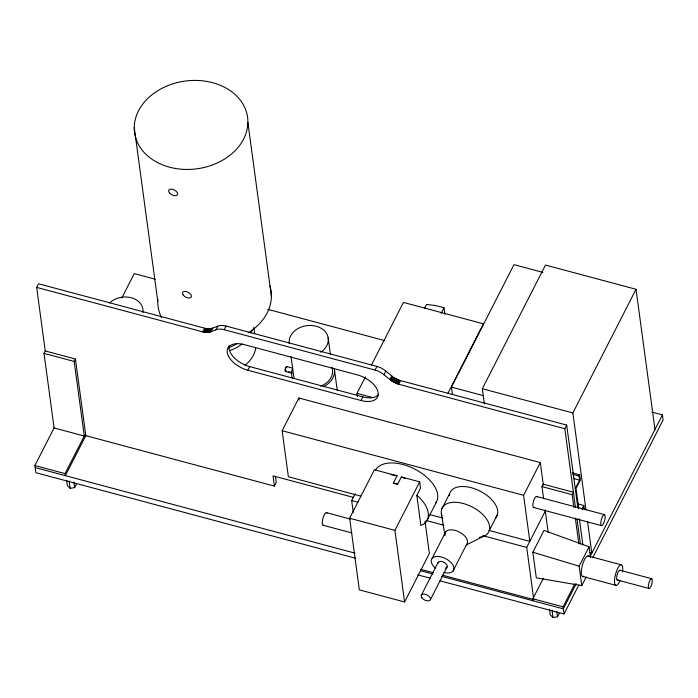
<?xml version="1.0" encoding="UTF-8"?>
<svg xmlns="http://www.w3.org/2000/svg" width="698" height="698" viewBox="0 0 698 698"><rect width="100%" height="100%" fill="white"/><g stroke="black" fill="none" stroke-linecap="round" stroke-linejoin="round"><path stroke-width="1.05" d="M45.257 351.024L36.662 287.41L38.521 283.772L205.666 328.461L211.337 328.584L217.828 326.167A13.096 7.268 27.1 0 1 226.039 326.053L376.937 366.424A13.096 7.268 27.1 0 1 385.802 371.109L393.454 377.304L399.518 380.323L566.68 425.073L577.9 508.092M355.71 558.269L35.868 472.703L34.9 465.54L54.095 427.953L44.009 353.371L45.248 350.946L75.428 359.025L85.793 435.648L65.359 475.661L65.08 473.61L84.275 436.023L74.189 361.451L75.428 359.025M121.862 297.845L134.252 273.599L155.296 279.226M66.624 480.32L67.34 485.651L70.132 488.33L74.66 487.605L76.396 484.211M36.662 287.41L202.76 331.847L204.619 328.208M202.76 331.847L203.807 332.1L205.666 328.461M203.807 332.1L204.837 332.283L206.695 328.645M204.837 332.283L205.849 332.405L207.699 328.767M205.849 332.405L206.817 332.457L208.676 328.819M206.817 332.457L207.76 332.449L209.618 328.81M207.76 332.449L208.65 332.361L210.499 328.732M208.65 332.361L209.479 332.222L211.337 328.584M209.479 332.222L210.255 332.004L212.113 328.374M210.971 331.733L212.829 328.095M210.255 332.004L215.97 329.805L217.828 326.167M215.97 329.805A13.096 7.268 27.1 0 1 224.18 329.692L226.039 326.053M247.842 370.245A20.46 11.36 27.1 0 1 227.251 352.411A20.46 11.36 27.1 0 1 244.387 344.664L357.559 374.948A20.46 11.36 27.1 0 1 378.159 392.782A20.46 11.36 27.1 0 1 361.023 400.521L247.842 370.245L249.701 366.607A20.46 11.36 27.1 0 1 229.302 345.632M360.805 496.138L288.37 476.76L282.149 430.727L298.866 397.991L540.313 462.582L543.349 485.066M85.069 435.456L274.419 486.113L276.277 482.475L275.448 476.333M357.437 396.595L357.001 393.349L365.403 376.911M371.327 365.298L403.444 302.417L483.417 323.82L447.846 393.471M224.18 329.692L375.088 370.062L376.937 366.424M361.023 400.521L362.881 396.883A20.46 11.36 27.1 0 0 378.351 394.859M575.457 507.42L564.822 428.712L397.659 383.961L391.595 380.942L383.944 374.739L385.802 371.109M424.646 308.106L426.504 304.468L435.561 305.515L443.998 307.774L444.87 314.24M389.859 379.59L391.718 375.952M390.697 380.279L392.555 376.65M391.595 380.942L393.454 377.304M392.538 381.562L394.396 377.923M393.515 382.146L395.373 378.508M394.527 382.679L396.385 379.04M395.557 383.158L397.415 379.52M396.604 383.586L398.462 379.948M397.659 383.961L399.518 380.323M398.724 384.275L400.573 380.637M441.136 313.367L443.998 307.774M353.258 512.306L351.67 500.588L355.142 493.8M425.03 521.389L429.366 553.47L404.596 601.973L359.33 589.862L349.646 518.239L374.416 469.745L397.049 475.8L393.332 483.077L397.651 484.229L401.367 476.961L419.681 481.856L420.528 488.138L416.819 495.406L420.877 525.454L423.669 524.137A34.377 19.09 27.1 0 0 419.699 497.866L416.819 495.406M452.47 394.667L451.449 387.102L513.99 264.647L542.904 272.386M404.596 601.973L394.911 530.358L419.681 481.856M484.368 403.819L482.327 388.725L545.487 265.057L636.026 289.277L654.977 429.445M427.063 520.333L436.477 501.906M441.59 509.4L449.634 493.634M432.097 558.452L445.717 531.78M421.226 595.438L437.943 562.701M430.483 599.503L447.2 566.767M453.046 571.016L466.665 544.344A12.276 6.814 27.1 0 0 457.74 531.274A12.276 6.814 27.1 0 0 444.914 535.296L441.337 513.414M489.377 530.349L497.421 514.592M488.87 530.401L529.817 541.36L523.587 495.318L540.313 462.582M564.822 428.712L566.68 425.073M585.988 509.985L572.866 412.946L636.026 289.277M543.576 498.32L541.988 486.602L543.227 484.176L573.407 492.256L572.168 494.681L573.896 507.463M533.63 598.535L526.72 547.424L545.548 510.552M586.241 576.914L581.783 585.639L536.308 577.813L532.853 552.231L543.995 530.41L589.068 546.804L590.525 557.606M575.265 488.617L579.602 480.128L579.052 476.036L579.663 474.823L572.299 472.851M533.159 600.812L532.879 598.762L543.21 578.529M581.888 509.287L583.816 505.518L577.508 503.825M582.376 509.636L583.336 507.751M581.783 585.639L579.157 566.2L589.068 546.804M549.509 609.511L550.233 614.842L553.025 617.521L557.545 616.796L559.281 613.402M439.88 580.788L564.028 614.004L563.059 606.841L574.873 583.711M576.216 583.668L563.338 608.883L441.293 576.234M590.089 556.507L662.411 414.9L651.888 412.082M564.028 614.004L578.886 584.907M592.759 557.746L663.1 420.013L662.411 414.9M466.116 545.042L484.115 536.02M390.976 474.57L397.049 475.8M393.332 483.077L397.651 484.229M267.866 309.345L384.65 340.589M482.327 388.725L572.866 412.946M451.449 387.102L483.461 395.67M286.704 366.537L292.462 368.082M288.64 371.72L291.755 372.558M285.482 371.493L292.2 373.29M357.001 393.349L372.784 397.581M249.701 366.607L362.881 396.883M572.735 474.343L579.052 476.036M573.285 478.435L579.602 480.128M44.009 353.371L74.189 361.451M541.988 486.602L572.168 494.681M536.718 496.522L604.625 514.688A5.732 1.71 -75 0 1 603.412 523.788A5.732 1.71 -75 0 1 600.865 521.938A5.732 1.71 -75 0 1 604.625 514.688M282.149 430.727L523.587 495.318M533.403 507.42L601.31 525.585M589.714 552.554L591.817 553.113L587.594 521.842M587.96 555.913L621.159 564.795M430.09 514.679L442.689 518.047M353.048 497.29L273.031 475.879L274.419 486.113M620.068 570.266L651.758 578.738A5.078 1.518 -75 0 1 650.745 586.756A5.078 1.518 -75 0 1 648.433 585.256A5.078 1.518 -75 0 1 651.758 578.738M351.67 500.588L357.961 502.272M426.094 520.499L443.911 525.271M482.693 535.645L526.72 547.424M54.095 427.953L84.275 436.023M617.172 579.942L648.861 588.423M582.891 576.531L616.09 585.413M349.646 518.239L394.911 530.358M326.681 512.725L350.431 519.076M322.895 525.184L351.809 532.923M34.9 465.54L65.08 473.61M532.879 598.762L563.059 606.841M420.571 569.315L433.144 572.674M442.584 575.204L533.778 599.599M35.179 467.581L355.02 553.156M420.248 570.606L432.873 573.983M417.788 574.873L430.413 578.249M532.853 552.231L579.157 566.2M401.367 476.961L404.927 478.488M579.663 474.823L580.361 479.936L576.025 488.425L578.764 508.676M583.816 505.518L584.374 509.61M579.357 518.876L582.856 544.754M577.054 519.233L580.413 544.074M575.344 518.117L578.799 543.681M545.155 510.037L548.183 532.417M556.83 611.474L557.545 616.796M552.013 610.061L553.025 617.521M337.221 390.182L334.368 369.085A21.612 16.769 -7.7 0 1 323.366 386.692M328.139 337.684L330.424 354.593M332.143 367.279L332.431 369.399A19.64 15.243 -7.7 0 1 320.583 386.186M298.866 397.991L299.154 400.129M291.057 356.521L293.631 375.55A19.64 15.243 -7.7 0 0 294.521 378.429M247.895 122.482A57.035 44.262 -7.7 0 1 162.023 164.658A57.035 44.262 -7.7 0 1 163.288 87.66A57.035 44.262 -7.7 0 1 247.895 122.482L271.409 296.414M253.775 327.353L254.639 333.74M134.243 127.385L157.765 301.309M73.944 482.283L74.66 487.605M69.128 480.87L70.132 488.33M449.303 495.571A26.192 14.545 27.1 0 1 479.194 490.685A26.192 14.545 27.1 0 1 495.545 517.89M441.982 516.058A26.192 14.545 27.1 0 1 456.693 502.359A26.192 14.545 27.1 0 1 486.838 519.425A26.192 14.545 27.1 0 1 479.465 537.285M435.596 568.268A12.276 6.814 27.1 0 1 435.709 556.62A12.276 6.814 27.1 0 1 453.098 565.397A12.276 6.814 27.1 0 1 443.989 572.508M437.89 563.487A5.078 2.818 27.1 0 1 444.539 562.614A5.078 2.818 27.1 0 1 445.28 568.111M375.489 470.182A34.377 19.09 27.1 0 1 416.662 470.112A34.377 19.09 27.1 0 1 435.36 503.572M534.363 507.228A5.732 1.71 -75 0 1 533.385 501.618A5.732 1.71 -75 0 1 537.05 496.985M269.978 285.988A57.035 44.262 -7.7 0 1 248.139 332.929M161.561 317.66A57.035 44.262 -7.7 0 1 157.861 299.206M255.677 348.311A35.031 27.187 -7.7 0 1 244.989 365.263M252.083 330.075A35.031 27.187 -7.7 0 1 250.94 333.068M242.119 343.983A35.031 27.187 -7.7 0 1 229.755 350.518M237.119 343.556A31.105 24.133 -7.7 0 1 228.237 347.77M109.534 303.019A19.073 14.798 -7.7 0 1 131.695 297.854A19.073 14.798 -7.7 0 1 142.872 312.739M375.088 370.062A13.096 7.268 27.1 0 1 383.944 374.739M583.816 576.216A10.645 3.185 -75 0 1 582.167 566.104A10.645 3.185 -75 0 1 588.711 556.297M620.173 580.361A10.645 3.185 -75 0 1 614.545 582.525A10.645 3.185 -75 0 1 618.952 566.427A10.645 3.185 -75 0 1 622.546 571.688M618.035 579.733A5.078 1.518 -75 0 1 617.111 574.873A5.078 1.518 -75 0 1 620.365 570.65M323.401 525.289A6.544 1.954 -75 0 1 323.095 517.75A6.544 1.954 -75 0 1 327.057 513.248M289.347 343.835A19.64 15.243 -7.7 0 1 316.168 326.21A19.64 15.243 -7.7 0 1 320.705 352.228M292.41 378.412A21.612 16.769 -7.7 0 1 292.715 367.986M286.206 370.795A2.556 0.768 -75 0 1 285.124 370.891A2.556 0.768 -75 0 1 285.805 367.558A2.556 0.768 -75 0 1 287.009 366.886M285.866 370.804A1.963 0.585 -75 0 1 285.403 369.425A1.963 0.585 -75 0 1 286.503 367.122M422.011 597.977A5.078 2.818 27.1 0 0 430.116 600.14A5.078 2.818 27.1 0 0 425.422 594.303A5.078 2.818 27.1 0 0 422.011 597.977M169.448 192.831A4.912 2.705 28.1 0 0 177.24 195.03A4.912 2.705 28.1 0 0 172.72 189.333A4.912 2.705 28.1 0 0 169.448 192.831M183.286 295.141A4.912 2.705 28.1 0 0 191.069 297.339A4.912 2.705 28.1 0 0 186.558 291.642A4.912 2.705 28.1 0 0 183.286 295.141"/></g></svg>
